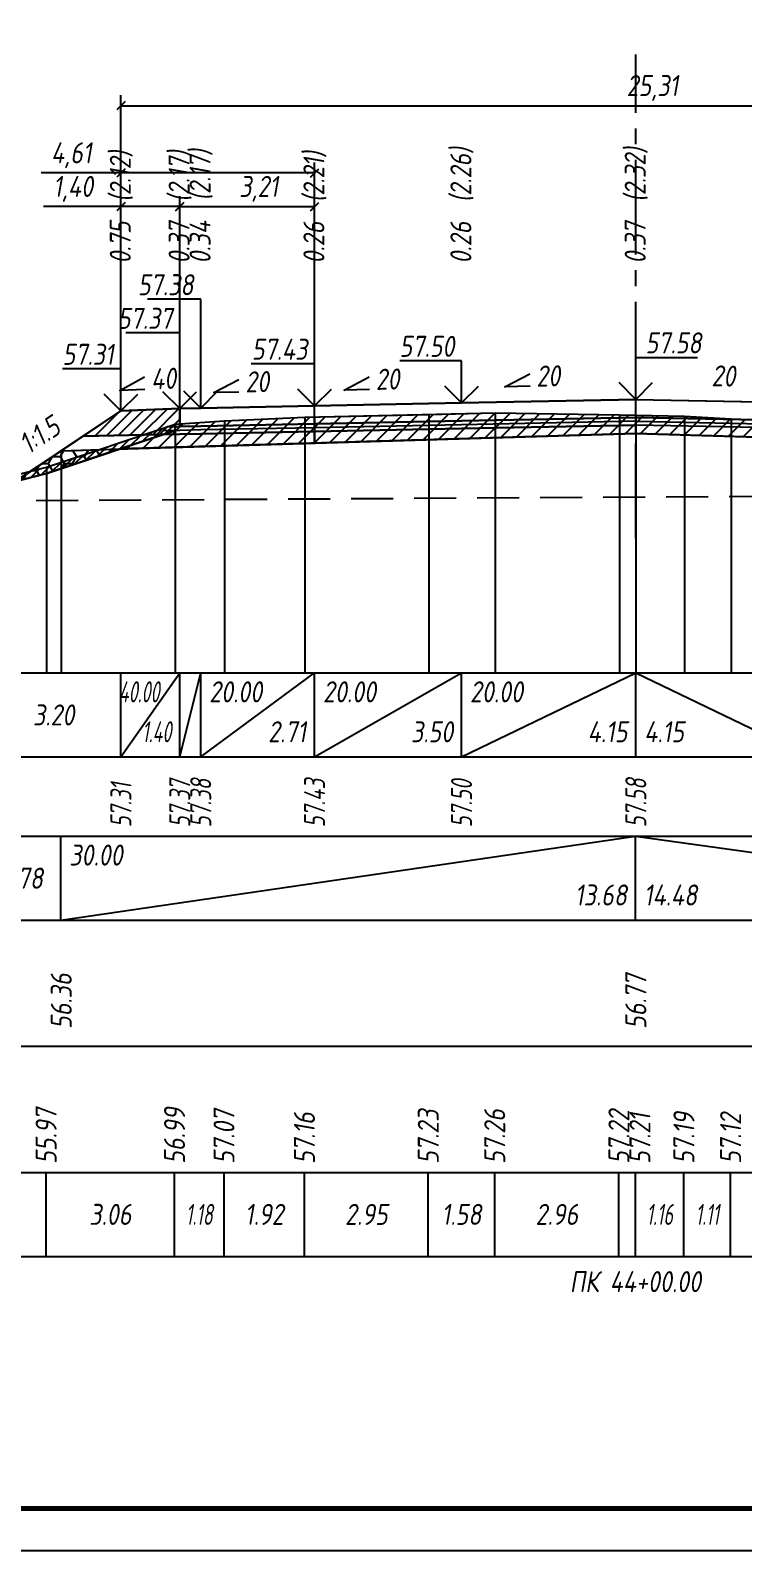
# Model space of a CAD drawing. Extents: x -717 to 1451, y -133302 to 233.
# Drawn here: x 110.2 to 195, y -69446.4 to -69265.6 of the extents above; entities that cross this region are included whole.
import ezdxf
from ezdxf.enums import TextEntityAlignment as Align

# ---------------------------------------------------------------- set-up
doc = ezdxf.new("R2010")
doc.units = 0
doc.linetypes.add('осевая2', pattern=[1.125, 0.75, -0.125, 0.125, -0.125])
doc.linetypes.add('штриховая', pattern=[0.75, 0.5, -0.25])
for name, color, linetype in [('Интерполированный поперечник', 2, 'Continuous'), ('Код_510', 7, 'Continuous'), ('Код_514', 1, 'Continuous'), ('Код_516', 1, 'Continuous'), ('Контур_0', 7, 'Continuous'), ('Контур_2521', 7, 'Continuous'), ('Контур_2564', 7, 'Continuous'), ('Контур_2660', 7, 'Continuous'), ('Контур_2665', 7, 'Continuous'), ('Контур_400', 7, 'Continuous'), ('Контур_508', 7, 'Continuous'), ('Контур_512', 7, 'Continuous'), ('Контур_513', 7, 'Continuous'), ('Контур_818', 7, 'Continuous'), ('Красный поперечник', 1, 'Continuous'), ('Объём_2501', 7, 'Continuous'), ('Объём_2564', 7, 'Continuous'), ('Объём_2650', 7, 'Continuous'), ('Объём_2660', 7, 'Continuous'), ('Объём_2661', 7, 'Continuous'), ('Объём_2665', 7, 'Continuous'), ('Объём_2666', 7, 'Continuous'), ('Ось', 1, 'осевая2'), ('Откосы', 7, 'Continuous'), ('Отметки покрытия', 7, 'Continuous'), ('Подписи поперечников', 7, 'Continuous'), ('Рабочие отметки', 7, 'Continuous'), ('Рабочие отметки доп.', 7, 'Continuous'), ('Таблица', 7, 'Continuous'), ('Уклоны проезжей части', 7, 'Continuous'), ('Черный поперечник', 3, 'Continuous')]:
    doc.layers.add(name, color=color, linetype=linetype)
for name, color, linetype, true_color in [('Контур_2540', 2, 'Continuous', 0xffff00), ('Контур_2560', 2, 'Continuous', 0xffff00), ('Контур_2561', 7, 'Continuous', 0xff8040), ('Контур_2562', 3, 'Continuous', 0x00ff00), ('Контур_2563', 7, 'Continuous', 0xff8000), ('Контур_2570', 7, 'Continuous', 0x80ff00), ('Контур_2736', 4, 'Continuous', 0x00ffff), ('Контур_402', 7, 'Continuous', 0xff6464), ('Контур_703', 4, 'Continuous', 0x00ffff), ('Объём_2500', 7, 'Continuous', 0xc0c0c0), ('Объём_2520', 7, 'Continuous', 0x80ffff), ('Объём_2540', 2, 'Continuous', 0xffff00), ('Объём_2560', 2, 'Continuous', 0xffff00), ('Объём_2561', 7, 'Continuous', 0xff8040), ('Объём_2562', 3, 'Continuous', 0x00ff00), ('Объём_2563', 7, 'Continuous', 0xff8000), ('Объём_2570', 7, 'Continuous', 0x80ff00), ('Объём_2580', 3, 'Continuous', 0x00ff00), ('Объём_2600', 7, 'Continuous', 0x808000)]:
    doc.layers.add(name, color=color, linetype=linetype, true_color=true_color)
doc.styles.get("Standard").update_dxf_attribs({"font": 'txt', "height": 2.5})
doc.styles.add('М', font='romand.shx', dxfattribs={"width": 0.8, "oblique": 10, "height": 2.5})
doc.dimstyles.new('ISO-25', dxfattribs={"dimtxt": 2.5, "dimasz": 2.5, "dimexe": 1.25, "dimexo": 0.625, "dimtad": 1, "dimtxsty": 'Standard', "dimcen": 2.5, "dimadec": 0, "dimazin": 0, "dimtfac": 1, "dimtmove": 0, "dimatfit": 3, "dimfxl": 1, "dimarcsym": 0})

# ---------------------------------------------------------------- blocks, each defined once
blk = doc.blocks.new('_Oblique')
at = {"color": 0, "linetype": 'ByBlock', "lineweight": -2}
blk.add_line((-0.5, -0.5), (0.5, 0.5), dxfattribs=at)
blk = doc.blocks.new('*D1652')
at = {"color": 0, "lineweight": -2, "transparency": 16777216}
for p, q in [((121.02, -69310.26), (121.02, -69285.27)), ((128.02, -69309.98), (128.02, -69285.27)), ((121.02, -69286.52), (111.79, -69286.52)), ((128.02, -69286.52), (121.02, -69286.52))]:
    blk.add_line(p, q, dxfattribs=at)
at = {"layer": 'Defpoints', "color": 0, "transparency": 16777216}
for p in [(128.02, -69286.52), (121.02, -69310.89), (128.02, -69310.61)]:
    blk.add_point(p, dxfattribs=at)
at = {"color": 0, "lineweight": -2, "transparency": 16777216, "rotation": 180}
blk.add_blockref('_Oblique', (121.02, -69286.52), dxfattribs=at)
at = {"color": 0, "lineweight": -2, "transparency": 16777216}
blk.add_blockref('_Oblique', (128.02, -69286.52), dxfattribs=at)
at = {"color": 0, "transparency": 16777216, "insert": (115.33, -69284.41), "char_height": 2.5, "width": 8.75, "attachment_point": 5, "style": 'М'}
blk.add_mtext('1,40', dxfattribs=at)
blk = doc.blocks.new('*D1654')
at = {"color": 0, "lineweight": -2, "transparency": 16777216}
for p, q in [((128.02, -69309.98), (128.02, -69285.27)), ((144.08, -69309.66), (144.08, -69285.27)), ((128.02, -69286.52), (144.08, -69286.52))]:
    blk.add_line(p, q, dxfattribs=at)
at = {"layer": 'Defpoints', "color": 0, "transparency": 16777216}
for p in [(144.08, -69286.52), (128.02, -69310.61), (144.08, -69310.29)]:
    blk.add_point(p, dxfattribs=at)
at = {"color": 0, "lineweight": -2, "transparency": 16777216, "rotation": 180}
blk.add_blockref('_Oblique', (128.02, -69286.52), dxfattribs=at)
at = {"color": 0, "lineweight": -2, "transparency": 16777216}
blk.add_blockref('_Oblique', (144.08, -69286.52), dxfattribs=at)
at = {"color": 0, "transparency": 16777216, "insert": (137.43, -69284.41), "char_height": 2.5, "width": 9.1667, "attachment_point": 5, "style": 'М'}
blk.add_mtext('3,21', dxfattribs=at)
blk = doc.blocks.new('*D1657')
at = {"color": 0, "lineweight": -2, "transparency": 16777216}
for p, q in [((121.02, -69282.52), (111.52, -69282.52)), ((121.02, -69310.26), (121.02, -69281.27)), ((144.08, -69282.52), (121.02, -69282.52)), ((144.08, -69309.66), (144.08, -69281.27))]:
    blk.add_line(p, q, dxfattribs=at)
at = {"layer": 'Defpoints', "color": 0, "transparency": 16777216}
for p in [(144.08, -69282.52), (121.02, -69310.89), (144.08, -69310.29)]:
    blk.add_point(p, dxfattribs=at)
at = {"color": 0, "lineweight": -2, "transparency": 16777216, "rotation": 180}
blk.add_blockref('_Oblique', (121.02, -69282.52), dxfattribs=at)
at = {"color": 0, "lineweight": -2, "transparency": 16777216}
blk.add_blockref('_Oblique', (144.08, -69282.52), dxfattribs=at)
at = {"color": 0, "transparency": 16777216, "insert": (115.12, -69280.41), "char_height": 2.5, "width": 9.1667, "attachment_point": 5, "style": 'М'}
blk.add_mtext('4,61', dxfattribs=at)
blk = doc.blocks.new('*D1658')
at = {"color": 0, "lineweight": -2, "transparency": 16777216}
for p, q in [((121.02, -69310.26), (121.02, -69273.27)), ((247.58, -69310.34), (247.58, -69273.27)), ((121.02, -69274.52), (247.58, -69274.52))]:
    blk.add_line(p, q, dxfattribs=at)
at = {"layer": 'Defpoints', "color": 0, "transparency": 16777216}
for p in [(247.58, -69274.52), (121.02, -69310.89), (247.58, -69310.97)]:
    blk.add_point(p, dxfattribs=at)
at = {"color": 0, "lineweight": -2, "transparency": 16777216, "rotation": 180}
blk.add_blockref('_Oblique', (121.02, -69274.52), dxfattribs=at)
at = {"color": 0, "lineweight": -2, "transparency": 16777216}
blk.add_blockref('_Oblique', (247.58, -69274.52), dxfattribs=at)
at = {"color": 0, "transparency": 16777216, "insert": (184.3, -69272.41), "char_height": 2.5, "width": 11.6667, "attachment_point": 5, "style": 'М'}
blk.add_mtext('25,31', dxfattribs=at)

msp = doc.modelspace()

# ---------------------------------------------------------------- hatches: boundary and pattern name
at = {"layer": 'Объём_2563'}
h = msp.add_hatch(dxfattribs=at)
h.set_pattern_fill('ANSI31', color=256, scale=0.3)
h.paths.add_polyline_path([(126.524, -69312.726), (128.024, -69312.696), (128.024, -69310.546), (121.024, -69310.826), (116.524, -69313.826), (125.606, -69313.644)])
at = {"layer": 'Объём_2570'}
h = msp.add_hatch(dxfattribs=at)
h.set_pattern_fill('ANSI31', color=256, scale=0.2)
h.paths.add_polyline_path([(127.46, -69313.164), (112.17, -69318.285), (105, -69320.104), (105, -69319.354), (112.17, -69317.535), (127.46, -69312.414)])
at = {"layer": 'Объём_2600'}
h = msp.add_hatch(dxfattribs=at)
h.set_pattern_fill('ANSI31', color=6, scale=0.4)
h.paths.add_polyline_path([(182.327, -69313.51), (120.928, -69315.352), (127.46, -69313.164), (127.46, -69312.414), (133.347, -69312.009), (142.924, -69311.557), (165.575, -69311.074), (180.37, -69311.283), (182.327, -69311.322)])
h = msp.add_hatch(dxfattribs=at)
h.set_pattern_fill('ANSI31', color=6, scale=0.4)
h.paths.add_polyline_path([(202.809, -69312.823), (208.225, -69314.287), (182.327, -69313.51), (182.327, -69311.322), (188.105, -69311.434), (193.665, -69311.778), (202.809, -69312.073)])
h = msp.add_hatch(dxfattribs=at)
h.set_pattern_fill('HONEY', color=5, scale=0.3)
h.paths.add_polyline_path([(112.17, -69318.285), (108.401, -69319.241), (113.92, -69315.562), (120.928, -69315.352)])

# ---------------------------------------------------------------- linework, layer by layer
at = {"flags": 128}
msp.add_lwpolyline([(-30.054, -69446.421), (389.946, -69446.421), (389.946, -69149.421), (-30.054, -69149.421)], close=True, dxfattribs=at)
at = {"const_width": 0.6, "flags": 128}
msp.add_lwpolyline([(-10.054, -69441.421), (384.946, -69441.421), (384.946, -69154.421), (-10.054, -69154.421)], close=True, dxfattribs=at)
at = {"layer": 'Интерполированный поперечник', "linetype": 'штриховая', "ltscale": 10, "flags": 128}
msp.add_lwpolyline([(95.927, -69321.561), (227.01, -69320.802)], dxfattribs=at)
at = {"layer": 'Код_510'}
for p, q in [((112.115, -69411.421), (112.115, -69401.421)), ((127.405, -69411.421), (127.405, -69401.421)), ((133.293, -69411.421), (133.293, -69401.421)), ((142.87, -69411.421), (142.87, -69401.421)), ((157.616, -69411.421), (157.616, -69401.421)), ((165.521, -69411.421), (165.521, -69401.421)), ((180.316, -69411.421), (180.316, -69401.421)), ((182.273, -69411.421), (182.273, -69401.421)), ((188.051, -69411.421), (188.051, -69401.421)), ((193.611, -69411.421), (193.611, -69401.421))]:
    msp.add_line(p, q, dxfattribs=at)
at = {"layer": 'Код_514'}
for p, q in [((121.024, -69352), (121.024, -69342)), ((121.024, -69352), (128.024, -69342)), ((128.024, -69352), (128.024, -69342)), ((128.024, -69352), (130.524, -69342)), ((130.524, -69352), (130.524, -69342)), ((130.524, -69352), (144.077, -69342)), ((144.077, -69352), (144.077, -69342)), ((144.077, -69352), (161.577, -69342)), ((161.577, -69352), (161.577, -69342)), ((161.577, -69352), (182.327, -69342)), ((182.327, -69352), (182.327, -69342)), ((182.327, -69342), (203.077, -69352))]:
    msp.add_line(p, q, dxfattribs=at)
at = {"layer": 'Код_516'}
for p, q in [((113.865, -69371.421), (113.865, -69361.421)), ((113.865, -69371.421), (182.273, -69361.421)), ((182.273, -69371.421), (182.273, -69361.421)), ((182.273, -69361.421), (254.689, -69371.421))]:
    msp.add_line(p, q, dxfattribs=at)
at = {"layer": 'Контур_0', "flags": 128}
for points in [[(182.327, -69309.46), (161.577, -69309.875), (144.077, -69310.225), (144.077, -69310.225), (144.077, -69310.225), (130.524, -69310.496), (130.524, -69310.496), (128.024, -69310.546), (128.024, -69312.696), (130.524, -69312.646), (130.524, -69312.646), (144.077, -69312.375), (144.077, -69312.375), (144.077, -69312.375), (144.077, -69312.375), (161.577, -69312.025), (182.327, -69311.61), (182.327, -69309.46)], [(182.327, -69309.46), (203.077, -69309.875), (220.577, -69310.225), (220.577, -69310.225), (220.577, -69310.225), (220.577, -69310.225), (238.077, -69310.575), (238.077, -69310.575), (240.577, -69310.625), (240.577, -69312.775), (238.077, -69312.725), (238.077, -69312.725), (220.577, -69312.375), (220.577, -69312.375), (220.577, -69312.375), (220.577, -69312.375), (203.077, -69312.025), (182.327, -69311.61), (182.327, -69309.46)], [(121.024, -69310.826), (105, -69321.508), (105, -69321.508), (105, -69321.508), (105, -69321.508), (105, -69321.508), (105, -69321.508), (105, -69321.508), (105, -69321.508), (105, -69321.508), (105, -69321.508), (105, -69321.508), (105, -69321.508), (105, -69321.508), (105, -69321.508), (105, -69322)], [(121.024, -69310.826), (105, -69321.508)], [(121.024, -69310.826), (121.024, -69310.826)], [(182.327, -69311.61), (161.577, -69312.025), (144.077, -69312.375), (144.077, -69312.375), (144.077, -69312.375), (144.077, -69312.375), (130.524, -69312.646), (130.524, -69312.646), (128.024, -69312.696), (126.524, -69312.726), (125.606, -69313.644), (128.024, -69313.596), (130.524, -69313.546), (130.524, -69313.546), (144.077, -69313.275), (144.077, -69313.275), (144.077, -69313.275), (144.077, -69313.275), (161.577, -69312.925), (182.327, -69312.51), (182.327, -69311.61)], [(182.327, -69311.61), (203.077, -69312.025), (220.577, -69312.375), (220.577, -69312.375), (220.577, -69312.375), (220.577, -69312.375), (238.077, -69312.725), (238.077, -69312.725), (240.577, -69312.775), (242.077, -69312.805), (242.996, -69313.723), (240.577, -69313.675), (238.077, -69313.625), (238.077, -69313.625), (220.577, -69313.275), (220.577, -69313.275), (220.577, -69313.275), (220.577, -69313.275), (203.077, -69312.925), (182.327, -69312.51), (182.327, -69311.61)], [(116.524, -69313.826), (125.606, -69313.644), (126.524, -69312.726), (128.024, -69312.696)]]:
    msp.add_lwpolyline(points, dxfattribs=at)
at = {"layer": 'Контур_2521', "color": 250, "flags": 128}
for points in [[(182.327, -69312.06), (161.577, -69312.475), (144.077, -69312.825), (144.077, -69312.825), (144.077, -69312.825), (144.077, -69312.825), (130.524, -69313.096), (130.524, -69313.096), (128.024, -69313.146), (126.065, -69313.185)], [(182.327, -69312.06), (203.077, -69312.475), (220.577, -69312.825), (220.577, -69312.825), (220.577, -69312.825), (220.577, -69312.825), (238.077, -69313.175), (238.077, -69313.175), (240.577, -69313.225), (242.537, -69313.264)]]:
    msp.add_lwpolyline(points, dxfattribs=at)
at = {"layer": 'Контур_2540', "flags": 128}
for points in [[(161.577, -69312.925), (144.077, -69313.275), (130.524, -69313.546), (128.024, -69313.596), (125.606, -69313.644), (116.524, -69313.826), (113.92, -69315.562), (182.327, -69313.51), (182.327, -69312.51), (161.577, -69312.925)], [(182.327, -69313.51), (254.744, -69315.682), (252.077, -69313.905), (242.996, -69313.723), (240.577, -69313.675), (238.077, -69313.625), (220.577, -69313.275), (203.077, -69312.925), (182.327, -69312.51), (182.327, -69313.51)]]:
    msp.add_lwpolyline(points, dxfattribs=at)
at = {"layer": 'Контур_2560', "flags": 128}
msp.add_lwpolyline([(121.024, -69310.826), (121.024, -69310.826), (121.024, -69310.826), (128.024, -69310.546)], dxfattribs=at)
at = {"layer": 'Контур_2561', "flags": 128}
msp.add_lwpolyline([(128.024, -69310.546), (128.024, -69310.546), (121.024, -69310.826), (121.024, -69310.826), (128.024, -69310.546)], dxfattribs=at)
at = {"layer": 'Контур_2562', "flags": 128}
msp.add_lwpolyline([(121.024, -69310.826), (121.024, -69310.826), (121.024, -69310.826), (121.024, -69310.826), (121.024, -69310.826)], dxfattribs=at)
at = {"layer": 'Контур_2563', "flags": 128}
msp.add_lwpolyline([(126.524, -69312.726), (128.024, -69312.696), (128.024, -69310.546), (121.024, -69310.826), (116.524, -69313.826), (125.606, -69313.644), (126.524, -69312.726)], dxfattribs=at)
at = {"layer": 'Контур_2564', "flags": 128}
msp.add_lwpolyline([(121.024, -69310.826), (128.024, -69310.546)], dxfattribs=at)
at = {"layer": 'Контур_2570', "flags": 128}
msp.add_lwpolyline([(96.397, -69322.286), (112.17, -69318.285), (127.46, -69313.164), (127.46, -69312.414), (133.347, -69312.009), (142.924, -69311.557), (157.67, -69311.244), (165.575, -69311.074), (180.37, -69311.283), (182.327, -69311.322), (188.105, -69311.434), (193.665, -69311.778), (202.809, -69312.073), (202.809, -69312.823), (214.778, -69316.057), (227.01, -69321.552), (229.223, -69320.999), (231.655, -69320.366), (241.641, -69317.192), (249.185, -69316.721), (257.023, -69315.947), (276.538, -69315.478), (296.049, -69315.231)], dxfattribs=at)
at = {"layer": 'Контур_2660', "flags": 128}
for points in [[(113.92, -69315.562), (182.327, -69313.51)], [(182.327, -69313.51), (254.744, -69315.682)]]:
    msp.add_lwpolyline(points, dxfattribs=at)
at = {"layer": 'Контур_2665', "flags": 128}
msp.add_lwpolyline([(121.024, -69310.826), (121.024, -69310.826)], dxfattribs=at)
at = {"layer": 'Контур_2736', "flags": 128}
msp.add_lwpolyline([(121.024, -69310.826), (105, -69321.508)], dxfattribs=at)
at = {"layer": 'Контур_400', "flags": 128}
for points in [[(128.024, -69310.546), (130.524, -69310.496), (130.524, -69310.496), (144.077, -69310.225), (144.077, -69310.225), (144.077, -69310.225), (144.077, -69310.225), (161.577, -69309.875), (182.327, -69309.46)], [(182.327, -69309.46), (203.077, -69309.875), (220.577, -69310.225), (220.577, -69310.225), (220.577, -69310.225), (220.577, -69310.225), (238.077, -69310.575), (238.077, -69310.575), (240.577, -69310.625)]]:
    msp.add_lwpolyline(points, dxfattribs=at)
at = {"layer": 'Контур_402', "flags": 128}
msp.add_lwpolyline([(113.92, -69315.562), (182.327, -69313.51), (254.744, -69315.682)], dxfattribs=at)
at = {"layer": 'Контур_508', "flags": 128}
msp.add_lwpolyline([(104, -69322), (105, -69322.022), (105, -69321.508), (113.92, -69315.562), (182.327, -69313.51), (254.744, -69315.682), (261.28, -69320.039), (263.28, -69320.039), (271.049, -69314.86)], dxfattribs=at)
at = {"layer": 'Контур_512', "flags": 128}
msp.add_lwpolyline([(104, -69322), (105, -69322.022), (105, -69321.508), (113.92, -69315.562), (182.327, -69313.51), (254.744, -69315.682), (261.28, -69320.039), (263.28, -69320.039), (271.049, -69314.86)], dxfattribs=at)
at = {"layer": 'Контур_513', "flags": 128}
msp.add_lwpolyline([(104, -69322), (105, -69322.022), (105, -69321.508), (113.92, -69315.562), (182.327, -69313.51), (254.744, -69315.682), (261.28, -69320.039), (263.28, -69320.039), (271.049, -69314.86)], dxfattribs=at)
at = {"layer": 'Контур_703', "flags": 128}
msp.add_lwpolyline([(121.024, -69310.826), (105, -69321.508)], dxfattribs=at)
at = {"layer": 'Контур_818', "flags": 128}
msp.add_lwpolyline([(105, -69320.104), (112.17, -69318.285), (127.46, -69313.164), (127.46, -69312.414), (133.347, -69312.009), (142.924, -69311.557), (157.67, -69311.244), (165.575, -69311.074), (180.37, -69311.283), (182.327, -69311.322), (188.105, -69311.434), (193.665, -69311.778), (202.809, -69312.073), (202.809, -69312.823), (214.778, -69316.057), (227.01, -69321.552), (229.223, -69320.999), (231.655, -69320.366), (241.641, -69317.192), (249.185, -69316.721), (257.023, -69315.947), (271.049, -69315.61)], dxfattribs=at)
at = {"layer": 'Красный поперечник'}
for p, q in [((144.077, -69310.225), (161.577, -69309.875)), ((161.577, -69309.875), (182.327, -69309.46)), ((182.327, -69309.46), (203.077, -69309.875)), ((105, -69321.508), (121.024, -69310.826)), ((121.024, -69310.826), (128.024, -69310.546)), ((128.024, -69310.546), (130.524, -69310.496)), ((130.524, -69310.496), (144.077, -69310.225)), ((182.327, -69313.51), (182.327, -69342)), ((113.92, -69315.562), (113.92, -69342))]:
    msp.add_line(p, q, dxfattribs=at)
at = {"layer": 'Объём_2500', "flags": 128}
for points in [[(182.327, -69309.46), (161.577, -69309.875), (144.077, -69310.225), (144.077, -69310.225), (144.077, -69310.225), (130.524, -69310.496), (130.524, -69310.496), (128.024, -69310.546), (128.024, -69312.696), (130.524, -69312.646), (130.524, -69312.646), (144.077, -69312.375), (144.077, -69312.375), (144.077, -69312.375), (144.077, -69312.375), (161.577, -69312.025), (182.327, -69311.61), (182.327, -69309.46)], [(182.327, -69309.46), (203.077, -69309.875), (220.577, -69310.225), (220.577, -69310.225), (220.577, -69310.225), (220.577, -69310.225), (238.077, -69310.575), (238.077, -69310.575), (240.577, -69310.625), (240.577, -69312.775), (238.077, -69312.725), (238.077, -69312.725), (220.577, -69312.375), (220.577, -69312.375), (220.577, -69312.375), (220.577, -69312.375), (203.077, -69312.025), (182.327, -69311.61), (182.327, -69309.46)], [(144.077, -69310.225), (130.524, -69310.496), (130.524, -69310.496), (128.024, -69310.546), (128.024, -69312.696), (130.524, -69312.646), (130.524, -69312.646), (144.077, -69312.375), (144.077, -69310.225)]]:
    msp.add_lwpolyline(points, dxfattribs=at)
at = {"layer": 'Объём_2501', "flags": 128}
for points in [[(128.024, -69310.546), (130.524, -69310.496), (130.524, -69310.496), (144.077, -69310.225), (144.077, -69310.225), (144.077, -69310.225), (144.077, -69310.225), (161.577, -69309.875), (182.327, -69309.46)], [(182.327, -69309.46), (203.077, -69309.875), (220.577, -69310.225), (220.577, -69310.225), (220.577, -69310.225), (220.577, -69310.225), (238.077, -69310.575), (238.077, -69310.575), (240.577, -69310.625)], [(128.024, -69310.546), (130.524, -69310.496), (130.524, -69310.496), (144.077, -69310.225)]]:
    msp.add_lwpolyline(points, dxfattribs=at)
at = {"layer": 'Объём_2520', "color": 250, "flags": 128}
for points in [[(182.327, -69311.61), (161.577, -69312.025), (144.077, -69312.375), (144.077, -69312.375), (144.077, -69312.375), (144.077, -69312.375), (130.524, -69312.646), (130.524, -69312.646), (128.024, -69312.696), (126.524, -69312.726), (125.606, -69313.644), (128.024, -69313.596), (130.524, -69313.546), (130.524, -69313.546), (144.077, -69313.275), (144.077, -69313.275), (144.077, -69313.275), (144.077, -69313.275), (161.577, -69312.925), (182.327, -69312.51), (182.327, -69311.61)], [(182.327, -69311.61), (203.077, -69312.025), (220.577, -69312.375), (220.577, -69312.375), (220.577, -69312.375), (220.577, -69312.375), (238.077, -69312.725), (238.077, -69312.725), (240.577, -69312.775), (242.077, -69312.805), (242.996, -69313.723), (240.577, -69313.675), (238.077, -69313.625), (238.077, -69313.625), (220.577, -69313.275), (220.577, -69313.275), (220.577, -69313.275), (220.577, -69313.275), (203.077, -69312.925), (182.327, -69312.51), (182.327, -69311.61)], [(144.077, -69312.375), (130.524, -69312.646), (130.524, -69312.646), (128.024, -69312.696), (126.524, -69312.726), (125.606, -69313.644), (128.024, -69313.596), (130.524, -69313.546), (130.524, -69313.546), (144.077, -69313.275), (144.077, -69312.375)]]:
    msp.add_lwpolyline(points, dxfattribs=at)
at = {"layer": 'Объём_2540', "flags": 128}
for points in [[(161.577, -69312.925), (144.077, -69313.275), (130.524, -69313.546), (128.024, -69313.596), (125.606, -69313.644), (116.524, -69313.826), (113.92, -69315.562), (182.327, -69313.51), (182.327, -69312.51), (161.577, -69312.925)], [(144.077, -69313.275), (130.524, -69313.546), (128.024, -69313.596), (125.606, -69313.644), (116.524, -69313.826), (113.92, -69315.562), (144.077, -69314.657), (144.077, -69313.275)], [(182.327, -69313.51), (254.744, -69315.682), (252.077, -69313.905), (242.996, -69313.723), (240.577, -69313.675), (238.077, -69313.625), (220.577, -69313.275), (203.077, -69312.925), (182.327, -69312.51), (182.327, -69313.51)]]:
    msp.add_lwpolyline(points, dxfattribs=at)
at = {"layer": 'Объём_2560', "flags": 128}
msp.add_lwpolyline([(121.024, -69310.826), (121.024, -69310.826), (121.024, -69310.826), (128.024, -69310.546)], dxfattribs=at)
msp.add_lwpolyline([(121.024, -69310.826), (121.024, -69310.826), (121.024, -69310.826), (128.024, -69310.546)], dxfattribs=at)
at = {"layer": 'Объём_2561', "flags": 128}
msp.add_lwpolyline([(128.024, -69310.546), (128.024, -69310.546), (121.024, -69310.826), (121.024, -69310.826), (128.024, -69310.546)], dxfattribs=at)
msp.add_lwpolyline([(128.024, -69310.546), (128.024, -69310.546), (121.024, -69310.826), (121.024, -69310.826), (128.024, -69310.546)], dxfattribs=at)
at = {"layer": 'Объём_2562', "flags": 128}
msp.add_lwpolyline([(121.024, -69310.826), (121.024, -69310.826), (121.024, -69310.826), (121.024, -69310.826), (121.024, -69310.826)], dxfattribs=at)
msp.add_lwpolyline([(121.024, -69310.826), (121.024, -69310.826), (121.024, -69310.826), (121.024, -69310.826), (121.024, -69310.826)], dxfattribs=at)
at = {"layer": 'Объём_2563', "color": 250, "flags": 128}
msp.add_lwpolyline([(126.524, -69312.726), (128.024, -69312.696), (128.024, -69310.546), (121.024, -69310.826), (116.524, -69313.826), (125.606, -69313.644), (126.524, -69312.726)], dxfattribs=at)
msp.add_lwpolyline([(126.524, -69312.726), (128.024, -69312.696), (128.024, -69310.546), (121.024, -69310.826), (116.524, -69313.826), (125.606, -69313.644), (126.524, -69312.726)], dxfattribs=at)
at = {"layer": 'Объём_2564', "flags": 128}
msp.add_lwpolyline([(121.024, -69310.826), (128.024, -69310.546)], dxfattribs=at)
msp.add_lwpolyline([(121.024, -69310.826), (128.024, -69310.546)], dxfattribs=at)
at = {"layer": 'Объём_2570', "flags": 128}
msp.add_lwpolyline([(127.46, -69313.164), (112.17, -69318.285), (105, -69320.104), (105, -69319.354), (112.17, -69317.535), (127.46, -69312.414), (127.46, -69313.164), (127.46, -69313.164)], dxfattribs=at)
msp.add_lwpolyline([(127.46, -69313.164), (112.17, -69318.285), (105, -69320.104), (105, -69319.354), (112.17, -69317.535), (127.46, -69312.414), (127.46, -69313.164), (127.46, -69313.164)], dxfattribs=at)
at = {"layer": 'Объём_2580', "flags": 128}
msp.add_lwpolyline([(121.024, -69310.826), (121.024, -69310.826)], dxfattribs=at)
msp.add_lwpolyline([(121.024, -69310.826), (121.024, -69310.826)], dxfattribs=at)
at = {"layer": 'Объём_2600', "color": 5, "flags": 128}
msp.add_lwpolyline([(112.17, -69318.285), (108.401, -69319.241), (113.92, -69315.562), (120.928, -69315.352), (112.17, -69318.285), (112.17, -69318.285)], dxfattribs=at)
msp.add_lwpolyline([(112.17, -69318.285), (108.401, -69319.241), (113.92, -69315.562), (120.928, -69315.352), (112.17, -69318.285), (112.17, -69318.285)], dxfattribs=at)
at = {"layer": 'Объём_2650', "color": 6, "flags": 128}
for points in [[(182.327, -69313.51), (120.928, -69315.352), (127.46, -69313.164), (127.46, -69312.414), (133.347, -69312.009), (142.924, -69311.557), (165.575, -69311.074), (180.37, -69311.283), (182.327, -69311.322), (182.327, -69313.51), (182.327, -69313.51)], [(144.077, -69314.657), (120.928, -69315.352), (127.46, -69313.164), (127.46, -69312.414), (133.347, -69312.009), (142.924, -69311.557), (144.077, -69311.532), (144.077, -69314.657)], [(202.809, -69312.823), (208.225, -69314.287), (182.327, -69313.51), (182.327, -69311.322), (188.105, -69311.434), (193.665, -69311.778), (202.809, -69312.073), (202.809, -69312.823), (202.809, -69312.823)]]:
    msp.add_lwpolyline(points, dxfattribs=at)
at = {"layer": 'Объём_2660', "flags": 128}
for points in [[(113.92, -69315.562), (182.327, -69313.51)], [(182.327, -69313.51), (254.744, -69315.682)], [(113.92, -69315.562), (144.077, -69314.657)]]:
    msp.add_lwpolyline(points, dxfattribs=at)
at = {"layer": 'Объём_2661', "flags": 128}
msp.add_lwpolyline([(121.024, -69310.826), (105, -69321.508)], dxfattribs=at)
msp.add_lwpolyline([(121.024, -69310.826), (105, -69321.508)], dxfattribs=at)
at = {"layer": 'Объём_2665', "flags": 128}
msp.add_lwpolyline([(121.024, -69310.826), (121.024, -69310.826)], dxfattribs=at)
msp.add_lwpolyline([(121.024, -69310.826), (121.024, -69310.826)], dxfattribs=at)
at = {"layer": 'Объём_2666', "flags": 128}
msp.add_lwpolyline([(121.024, -69310.826), (105, -69321.508)], dxfattribs=at)
msp.add_lwpolyline([(121.024, -69310.826), (105, -69321.508)], dxfattribs=at)
at = {"layer": 'Ось', "ltscale": 15}
msp.add_line((182.327, -69325.971), (182.327, -69268.43), dxfattribs=at)
at = {"layer": 'Откосы', "color": 1, "flags": 128}
for points in [[(123.875, -69308.269), (120.877, -69308.389), (123.815, -69306.77)], [(135.075, -69308.593), (132.075, -69308.653), (135.045, -69307.094)], [(150.602, -69308.283), (147.602, -69308.343), (150.572, -69306.783)], [(169.727, -69307.9), (166.727, -69307.96), (169.697, -69306.401)]]:
    msp.add_lwpolyline(points, dxfattribs=at)
at = {"layer": 'Отметки покрытия', "color": 1}
for p, q in [((130.524, -69297.546), (124.174, -69297.546)), ((130.524, -69310.496), (130.524, -69297.546)), ((128.024, -69301.546), (121.624, -69301.546)), ((128.024, -69310.546), (128.024, -69301.546)), ((182.327, -69309.46), (182.327, -69304.46)), ((182.327, -69304.46), (189.677, -69304.46)), ((121.024, -69305.826), (114.074, -69305.826)), ((121.024, -69310.826), (121.024, -69305.826)), ((144.077, -69305.225), (136.527, -69305.225)), ((144.077, -69310.225), (144.077, -69305.225)), ((161.577, -69304.875), (154.227, -69304.875)), ((161.577, -69309.875), (161.577, -69304.875)), ((161.577, -69309.875), (159.577, -69307.875)), ((161.577, -69309.875), (163.577, -69307.875)), ((182.327, -69309.46), (180.327, -69307.46)), ((182.327, -69309.46), (184.327, -69307.46)), ((121.024, -69310.826), (119.024, -69308.826)), ((121.024, -69310.826), (123.024, -69308.826)), ((128.024, -69310.546), (126.024, -69308.546)), ((128.024, -69310.546), (130.024, -69308.546)), ((130.524, -69310.496), (128.524, -69308.496)), ((130.524, -69310.496), (132.524, -69308.496)), ((144.077, -69310.225), (142.077, -69308.225)), ((144.077, -69310.225), (146.077, -69308.225))]:
    msp.add_line(p, q, dxfattribs=at)
at = {"layer": 'Таблица'}
for p, q in [((80, -69342), (296.049, -69342)), ((80, -69352), (296.049, -69352)), ((80, -69361.421), (296.049, -69361.421)), ((79.946, -69371.421), (295.994, -69371.421)), ((79.946, -69386.421), (295.994, -69386.421)), ((79.946, -69401.421), (295.994, -69401.421)), ((79.946, -69411.421), (295.994, -69411.421))]:
    msp.add_line(p, q, dxfattribs=at)
at = {"layer": 'Черный поперечник', "color": 7}
for p, q in [((142.924, -69311.557), (142.924, -69342)), ((157.67, -69311.244), (157.67, -69342)), ((165.575, -69311.074), (165.575, -69342)), ((180.37, -69311.283), (180.37, -69342)), ((182.327, -69311.322), (182.327, -69342)), ((188.105, -69311.434), (188.105, -69342)), ((127.46, -69312.414), (127.46, -69342)), ((133.347, -69312.009), (133.347, -69342)), ((193.665, -69311.778), (193.665, -69342)), ((112.17, -69317.535), (112.17, -69342))]:
    msp.add_line(p, q, dxfattribs=at)
at = {"layer": 'Черный поперечник', "flags": 128}
msp.add_lwpolyline([(96.397, -69321.536), (112.17, -69317.535), (127.46, -69312.414), (133.347, -69312.009), (142.924, -69311.557), (157.67, -69311.244), (165.575, -69311.074), (180.37, -69311.283), (182.327, -69311.322), (188.105, -69311.434), (193.665, -69311.778), (202.809, -69312.073), (214.778, -69315.307), (227.01, -69320.802), (229.223, -69320.249), (231.655, -69319.616), (241.641, -69316.442), (249.185, -69315.971), (257.023, -69315.197), (276.538, -69314.728), (296.049, -69314.481)], dxfattribs=at)

# ---------------------------------------------------------------- texts
at = {"layer": 'Код_510', "style": 'М', "oblique": 10, "width": 0.8}
for s, p in [('55.97', (112.115, -69400.421)), ('56.99', (127.405, -69400.421)), ('57.07', (133.293, -69400.421)), ('57.16', (142.87, -69400.421)), ('57.23', (157.616, -69400.421)), ('57.26', (165.521, -69400.421)), ('57.22', (180.316, -69400.421)), ('57.21', (182.816, -69400.421)), ('57.19', (188.051, -69400.421)), ('57.12', (193.611, -69400.421))]:
    msp.add_text(s, height=2.5, rotation=90, dxfattribs=at).set_placement(p, align=Align.MIDDLE_LEFT)
at = {"layer": 'Код_510', "style": 'М', "oblique": 10}
for s, width, p in [('3.06', 0.8, (119.76, -69406.421)), ('1.18', 0.6, (130.349, -69406.421)), ('1.92', 0.8, (138.081, -69406.421)), ('2.95', 0.8, (150.243, -69406.421)), ('1.58', 0.8, (161.568, -69406.421)), ('2.96', 0.8, (172.918, -69406.421)), ('1.16', 0.6, (185.162, -69406.421)), ('1.11', 0.6, (190.831, -69406.421))]:
    msp.add_text(s, height=2.5, dxfattribs=dict(at, width=width)).set_placement(p, align=Align.MIDDLE_CENTER)
at = {"layer": 'Код_514', "style": 'М', "oblique": 10}
for s, width, p in [('40.00', 0.6, (120.763, -69343)), ('20.00', 0.8, (131.524, -69343)), ('20.00', 0.8, (145.077, -69343)), ('20.00', 0.8, (162.577, -69343))]:
    msp.add_text(s, height=2.5, dxfattribs=dict(at, width=width)).set_placement(p, align=Align.TOP_LEFT)
at = {"layer": 'Код_514', "style": 'М', "oblique": 10, "width": 0.8}
msp.add_text('3.20', height=2.5, dxfattribs=at).set_placement((113.012, -69347), align=Align.MIDDLE_CENTER)
at = {"layer": 'Код_514', "style": 'М', "oblique": 10}
for s, width, p in [('1.40', 0.6, (127.024, -69351)), ('2.71', 0.8, (143.077, -69351)), ('3.50', 0.8, (160.577, -69351)), ('4.15', 0.8, (181.327, -69351))]:
    msp.add_text(s, height=2.5, dxfattribs=dict(at, width=width)).set_placement(p, align=Align.BOTTOM_RIGHT)
at = {"layer": 'Код_514', "style": 'М', "oblique": 10, "width": 0.8}
msp.add_text('4.15', height=2.5, dxfattribs=at).set_placement((183.327, -69351), align=Align.BOTTOM_LEFT)
at = {"layer": 'Код_514', "style": 'М', "oblique": 10, "width": 0.7}
for s, p in [('57.31', (121.024, -69360.382)), ('57.37', (128.024, -69360.382)), ('57.38', (130.524, -69360.382)), ('57.43', (144.077, -69360.382)), ('57.50', (161.577, -69360.382)), ('57.58', (182.327, -69360.382))]:
    msp.add_text(s, height=2.5, rotation=90, dxfattribs=at).set_placement(p, align=Align.MIDDLE_LEFT)
at = {"layer": 'Код_516', "style": 'М', "oblique": 10, "width": 0.8}
msp.add_text('30.00', height=2.5, dxfattribs=at).set_placement((114.865, -69362.421), align=Align.TOP_LEFT)
msp.add_text('1.78', height=2.5, dxfattribs=at).set_placement((109.406, -69366.421), align=Align.MIDDLE_CENTER)
msp.add_text('13.68', height=2.5, dxfattribs=at).set_placement((181.273, -69370.421), align=Align.BOTTOM_RIGHT)
msp.add_text('14.48', height=2.5, dxfattribs=at).set_placement((183.273, -69370.421), align=Align.BOTTOM_LEFT)
for s, p in [('56.36', (113.92, -69384.371)), ('56.77', (182.327, -69384.371))]:
    msp.add_text(s, height=2.5, rotation=90, dxfattribs=at).set_placement(p, align=Align.MIDDLE_LEFT)
at = {"layer": 'Отметки покрытия', "color": 1, "style": 'М', "oblique": 10, "width": 0.8}
for s, p in [('57.38', (129.665, -69297.814)), ('57.37', (127.165, -69301.814)), ('57.43', (143.219, -69305.493)), ('57.50', (160.719, -69305.143)), ('57.31', (120.165, -69306.094))]:
    msp.add_text(s, height=2.5, dxfattribs=at).set_placement(p, align=Align.BOTTOM_RIGHT)
msp.add_text('57.58', height=2.5, dxfattribs=at).set_placement((183.469, -69304.728), align=Align.BOTTOM_LEFT)
at = {"layer": 'Подписи поперечников', "style": 'М', "oblique": 10, "width": 0.8}
msp.add_text('ПК 44+00.00', height=2.5, dxfattribs=at).set_placement((182.273, -69416.421), align=Align.BOTTOM_CENTER)
at = {"layer": 'Рабочие отметки', "color": 1, "style": 'М', "oblique": 10, "width": 0.8}
for s, p in [('0.75', (120.946, -69293.296)), ('0.37', (127.946, -69293.296)), ('0.34', (130.446, -69293.296)), ('0.37', (182.249, -69293.296)), ('0.26', (143.999, -69293.296)), ('0.26', (161.499, -69293.296))]:
    msp.add_text(s, height=2.5, rotation=90, dxfattribs=at).set_placement(p, align=Align.MIDDLE_LEFT)
at = {"layer": 'Рабочие отметки доп.', "color": 1, "style": 'М', "oblique": 10, "width": 0.8}
for s, p in [('(2.12)', (120.946, -69285.946)), ('(2.17)', (127.946, -69285.946)), ('(2.17)', (130.446, -69285.796)), ('(2.21)', (143.999, -69285.996)), ('(2.26)', (161.499, -69285.996)), ('(2.32)', (182.249, -69285.946))]:
    msp.add_text(s, height=2.5, rotation=90, dxfattribs=at).set_placement(p, align=Align.MIDDLE_LEFT)
at = {"layer": 'Уклоны проезжей части', "color": 1, "style": 'М', "oblique": 10, "width": 0.8}
for s, rotation, p in [('40', 2.29061, (126.179, -69308.985)), ('20', 1.14576, (137.281, -69309.36)), ('20', 1.14576, (152.808, -69309.05)), ('20', 1.14576, (171.933, -69308.667)), ('20', 358.85423, (192.722, -69308.667)), ('1:1.5', 33.69007, (112.457, -69315.335))]:
    msp.add_text(s, height=2.5, rotation=rotation, dxfattribs=at).set_placement(p, align=Align.BOTTOM_CENTER)

# ---------------------------------------------------------------- dimensions: what is measured, and where the dimension line sits
at = {"color": 5}
dim = msp.add_linear_dim(base=(247.577, -69274.522), p1=(121.024, -69310.888), p2=(247.577, -69310.967), angle=180, dimstyle='ISO-25', override={"dimasz": 1, "dimlfac": 0.2, "dimzin": 0, "dimtxsty": 'М', "dimblk1": 'Oblique', "dimblk2": 'Oblique', "dimsah": 1}, dxfattribs=at)
dim.commit()
dim.dimension.update_dxf_attribs({"geometry": '*D1658', "text_midpoint": (184.301, -69272.409)})
for base, p1, p2, picture, middle in [((144.077, -69282.522), (121.024, -69310.888), (144.077, -69310.287), '*D1657', (115.121, -69282.522)), ((128.024, -69286.522), (121.024, -69310.888), (128.024, -69310.608), '*D1652', (115.33, -69286.522)), ((144.077, -69286.522), (128.024, -69310.608), (144.077, -69310.287), '*D1654', (137.428, -69286.522))]:
    dim = msp.add_linear_dim(base=base, p1=p1, p2=p2, angle=180, dimstyle='ISO-25', override={"dimasz": 1, "dimlfac": 0.2, "dimzin": 0, "dimtxsty": 'М', "dimblk1": 'Oblique', "dimblk2": 'Oblique', "dimsah": 1}, dxfattribs=at)
    dim.commit()
    dim.dimension.update_dxf_attribs({"geometry": picture, "text_midpoint": middle, "dimtype": 160})

doc.saveas('drawing.dxf')
